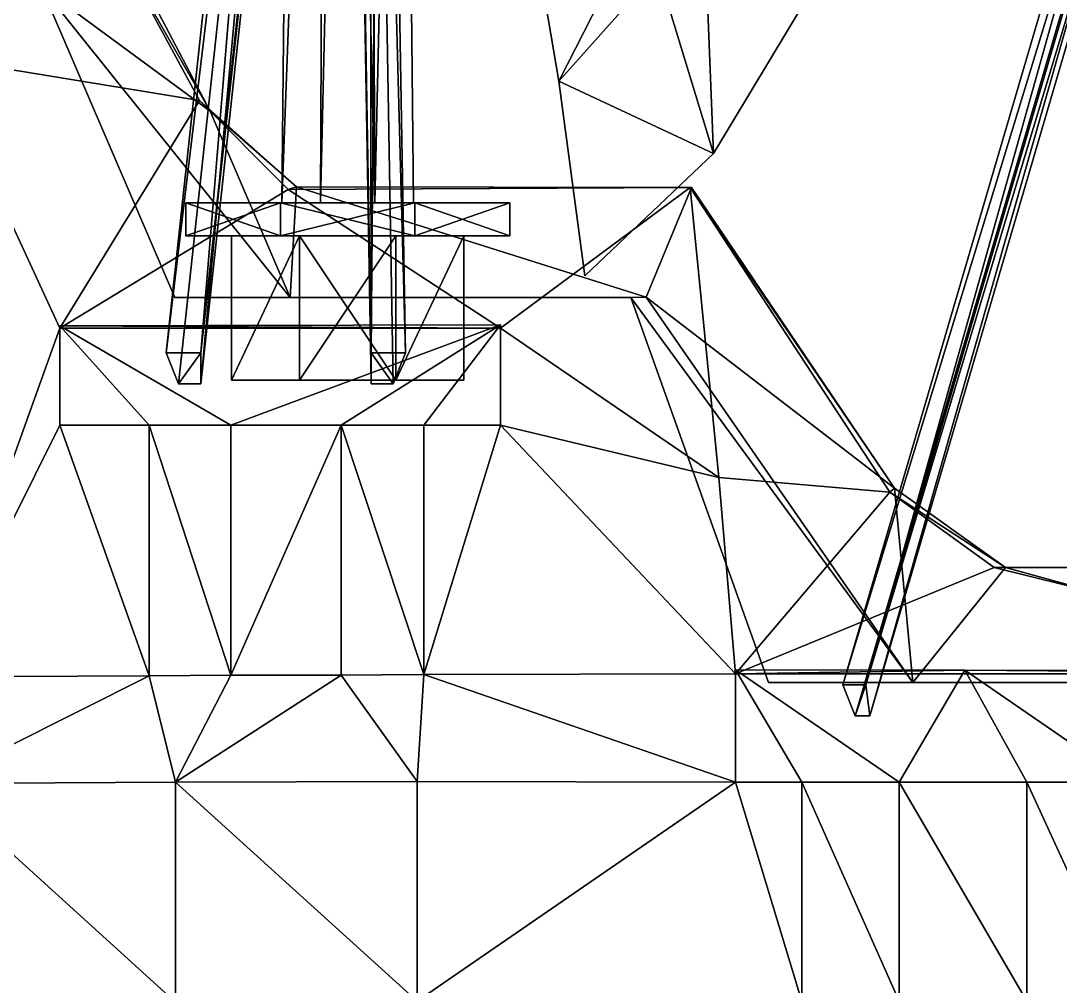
# Model space of a CAD drawing. Extents: x -936 to 1055, y -439 to 1376.
# Drawn here: x -556.3 to -160.4, y -45 to 322.9 of the extents above; entities that cross this region are included whole.
import ezdxf

# ---------------------------------------------------------------- set-up
doc = ezdxf.new("R2010")
doc.units = 0
doc.layers.get('0').update_dxf_attribs({"linetype": 'CONTINUOUS'})

msp = doc.modelspace()

# ---------------------------------------------------------------- linework, layer by layer
at = {"color": 7}
for points in [[(-243.22, 69.85, -378.05), (-234.47, 69.85, -378.05), (-44.19, 748.76, -31.68), (-243.22, 69.85, -378.05)], [(-243.22, 69.85, -378.05), (-44.19, 748.76, -31.68), (-39.54, 737.01, -20.45), (-243.22, 69.85, -378.05)], [(-44.19, 748.76, 31.68), (-234.47, 69.85, 378.05), (-243.22, 69.85, 378.05), (-44.19, 748.76, 31.68)], [(-39.54, 737.01, 20.45), (-44.19, 748.76, 31.68), (-243.22, 69.85, 378.05), (-39.54, 737.01, 20.45)], [(-234.47, 69.85, -378.05), (-35.44, 748.76, -31.68), (-44.19, 748.76, -31.68), (-234.47, 69.85, -378.05)], [(-234.47, 69.85, -378.05), (-33.89, 737.01, -20.45), (-35.44, 748.76, -31.68), (-234.47, 69.85, -378.05)], [(-44.19, 748.76, 31.68), (-35.44, 748.76, 31.68), (-234.47, 69.85, 378.05), (-44.19, 748.76, 31.68)], [(-35.44, 748.76, 31.68), (-33.89, 737.01, 20.45), (-234.47, 69.85, 378.05), (-35.44, 748.76, 31.68)], [(-238.57, 58.1, -366.82), (-243.22, 69.85, -378.05), (-39.54, 737.01, -20.45), (-238.57, 58.1, -366.82)], [(-39.54, 737.01, 20.45), (-243.22, 69.85, 378.05), (-238.57, 58.1, 366.82), (-39.54, 737.01, 20.45)], [(-232.92, 58.1, -366.82), (-238.57, 58.1, -366.82), (-39.54, 737.01, -20.45), (-232.92, 58.1, -366.82)], [(-39.54, 737.01, 20.45), (-238.57, 58.1, 366.82), (-232.92, 58.1, 366.82), (-39.54, 737.01, 20.45)], [(-234.47, 69.85, -378.05), (-232.92, 58.1, -366.82), (-33.89, 737.01, -20.45), (-234.47, 69.85, -378.05)], [(-33.89, 737.01, 20.45), (-232.92, 58.1, 366.82), (-234.47, 69.85, 378.05), (-33.89, 737.01, 20.45)], [(-232.92, 58.1, -366.82), (-39.54, 737.01, -20.45), (-33.89, 737.01, -20.45), (-232.92, 58.1, -366.82)], [(-33.89, 737.01, 20.45), (-39.54, 737.01, 20.45), (-232.92, 58.1, 366.82), (-33.89, 737.01, 20.45)], [(-500.89, 196.35, -323.46), (-444.91, 714.1, -31.68), (-440.26, 702.36, -20.45), (-500.89, 196.35, -323.46)], [(-500.89, 196.35, -323.46), (-487.77, 196.35, -323.46), (-444.91, 714.1, -31.68), (-500.89, 196.35, -323.46)], [(-440.26, 702.36, 20.45), (-444.91, 714.1, 31.68), (-500.89, 196.35, 323.46), (-440.26, 702.36, 20.45)], [(-444.91, 714.1, 31.68), (-487.77, 196.35, 323.46), (-500.89, 196.35, 323.46), (-444.91, 714.1, 31.68)], [(-487.77, 196.35, -323.46), (-431.79, 714.1, -31.68), (-444.91, 714.1, -31.68), (-487.77, 196.35, -323.46)], [(-487.77, 196.35, -323.46), (-431.79, 702.36, -20.45), (-431.79, 714.1, -31.68), (-487.77, 196.35, -323.46)], [(-444.91, 714.1, 31.68), (-431.79, 714.1, 31.68), (-487.77, 196.35, 323.46), (-444.91, 714.1, 31.68)], [(-431.79, 714.1, 31.68), (-431.79, 702.36, 20.45), (-487.77, 196.35, 323.46), (-431.79, 714.1, 31.68)], [(-422.9, 196.35, -323.46), (-431.79, 714.1, -31.68), (-431.79, 702.36, -20.45), (-422.9, 196.35, -323.46)], [(-422.9, 196.35, -323.46), (-418.66, 714.1, -31.68), (-431.79, 714.1, -31.68), (-422.9, 196.35, -323.46)], [(-431.79, 702.36, 20.45), (-431.79, 714.1, 31.68), (-422.9, 196.35, 323.46), (-431.79, 702.36, 20.45)], [(-431.79, 714.1, 31.68), (-418.66, 714.1, 31.68), (-422.9, 196.35, 323.46), (-431.79, 714.1, 31.68)], [(-409.78, 196.35, -323.46), (-423.32, 702.36, -20.45), (-418.66, 714.1, -31.68), (-409.78, 196.35, -323.46)], [(-418.66, 714.1, 31.68), (-423.32, 702.36, 20.45), (-409.78, 196.35, 323.46), (-418.66, 714.1, 31.68)], [(-422.9, 196.35, -323.46), (-409.78, 196.35, -323.46), (-418.66, 714.1, -31.68), (-422.9, 196.35, -323.46)], [(-418.66, 714.1, 31.68), (-409.78, 196.35, 323.46), (-422.9, 196.35, 323.46), (-418.66, 714.1, 31.68)], [(-496.24, 184.61, -312.23), (-500.89, 196.35, -323.46), (-440.26, 702.36, -20.45), (-496.24, 184.61, -312.23)], [(-440.26, 702.36, 20.45), (-500.89, 196.35, 323.46), (-496.24, 184.61, 312.23), (-440.26, 702.36, 20.45)], [(-487.77, 184.61, -312.23), (-496.24, 184.61, -312.23), (-440.26, 702.36, -20.45), (-487.77, 184.61, -312.23)], [(-440.26, 702.36, 20.45), (-496.24, 184.61, 312.23), (-487.77, 184.61, 312.23), (-440.26, 702.36, 20.45)], [(-487.77, 196.35, -323.46), (-487.77, 184.61, -312.23), (-431.79, 702.36, -20.45), (-487.77, 196.35, -323.46)], [(-487.77, 184.61, -312.23), (-440.26, 702.36, -20.45), (-431.79, 702.36, -20.45), (-487.77, 184.61, -312.23)], [(-431.79, 702.36, 20.45), (-487.77, 184.61, 312.23), (-487.77, 196.35, 323.46), (-431.79, 702.36, 20.45)], [(-431.79, 702.36, 20.45), (-440.26, 702.36, 20.45), (-487.77, 184.61, 312.23), (-431.79, 702.36, 20.45)], [(-456.81, 253.47, -10.36), (-452.24, 702.36, -8.47), (-452.24, 702.36, 8.47), (-456.81, 253.47, -10.36)], [(-456.81, 253.47, -10.36), (-452.24, 702.36, 8.47), (-456.81, 253.47, 10.36), (-456.81, 253.47, -10.36)], [(-440.26, 702.36, -20.45), (-452.24, 702.36, -8.47), (-456.81, 253.47, -10.36), (-440.26, 702.36, -20.45)], [(-442.15, 253.47, -25.02), (-440.26, 702.36, -20.45), (-456.81, 253.47, -10.36), (-442.15, 253.47, -25.02)], [(-456.81, 253.47, 10.36), (-452.24, 702.36, 8.47), (-440.26, 702.36, 20.45), (-456.81, 253.47, 10.36)], [(-456.81, 253.47, 10.36), (-440.26, 702.36, 20.45), (-442.15, 253.47, 25.02), (-456.81, 253.47, 10.36)], [(-431.79, 702.36, -20.45), (-440.26, 702.36, -20.45), (-442.15, 253.47, -25.02), (-431.79, 702.36, -20.45)], [(-421.43, 253.47, -25.02), (-431.79, 702.36, -20.45), (-442.15, 253.47, -25.02), (-421.43, 253.47, -25.02)], [(-442.15, 253.47, 25.02), (-440.26, 702.36, 20.45), (-431.79, 702.36, 20.45), (-442.15, 253.47, 25.02)], [(-442.15, 253.47, 25.02), (-431.79, 702.36, 20.45), (-421.43, 253.47, 25.02), (-442.15, 253.47, 25.02)], [(-421.43, 253.47, -25.02), (-423.32, 702.36, -20.45), (-431.79, 702.36, -20.45), (-421.43, 253.47, -25.02)], [(-422.9, 184.61, -312.23), (-431.79, 702.36, -20.45), (-423.32, 702.36, -20.45), (-422.9, 184.61, -312.23)], [(-422.9, 184.61, -312.23), (-422.9, 196.35, -323.46), (-431.79, 702.36, -20.45), (-422.9, 184.61, -312.23)], [(-431.79, 702.36, 20.45), (-423.32, 702.36, 20.45), (-421.43, 253.47, 25.02), (-431.79, 702.36, 20.45)], [(-423.32, 702.36, 20.45), (-431.79, 702.36, 20.45), (-422.9, 184.61, 312.23), (-423.32, 702.36, 20.45)], [(-431.79, 702.36, 20.45), (-422.9, 196.35, 323.46), (-422.9, 184.61, 312.23), (-431.79, 702.36, 20.45)], [(-411.34, 702.36, -8.47), (-423.32, 702.36, -20.45), (-421.43, 253.47, -25.02), (-411.34, 702.36, -8.47)], [(-414.43, 184.61, -312.23), (-422.9, 184.61, -312.23), (-423.32, 702.36, -20.45), (-414.43, 184.61, -312.23)], [(-409.78, 196.35, -323.46), (-414.43, 184.61, -312.23), (-423.32, 702.36, -20.45), (-409.78, 196.35, -323.46)], [(-421.43, 253.47, 25.02), (-423.32, 702.36, 20.45), (-411.34, 702.36, 8.47), (-421.43, 253.47, 25.02)], [(-423.32, 702.36, 20.45), (-422.9, 184.61, 312.23), (-414.43, 184.61, 312.23), (-423.32, 702.36, 20.45)], [(-423.32, 702.36, 20.45), (-414.43, 184.61, 312.23), (-409.78, 196.35, 323.46), (-423.32, 702.36, 20.45)], [(-406.77, 253.47, -10.36), (-411.34, 702.36, -8.47), (-421.43, 253.47, -25.02), (-406.77, 253.47, -10.36)], [(-421.43, 253.47, 25.02), (-411.34, 702.36, 8.47), (-406.77, 253.47, 10.36), (-421.43, 253.47, 25.02)], [(-406.77, 253.47, 10.36), (-411.34, 702.36, 8.47), (-411.34, 702.36, -8.47), (-406.77, 253.47, 10.36)], [(-406.77, 253.47, 10.36), (-411.34, 702.36, -8.47), (-406.77, 253.47, -10.36), (-406.77, 253.47, 10.36)], [(-351.38, 299.86, -361.86), (-369.39, 405.87, -322.45), (-319.7, 362.02, -258.77), (-351.38, 299.86, -361.86)], [(-295.99, 362.02, -258.77), (-369.39, 405.87, -322.45), (-351.38, 299.86, -361.86), (-295.99, 362.02, -258.77)], [(-351.38, 299.86, -361.86), (-319.7, 362.02, -258.77), (-292.47, 272.29, -248.93), (-351.38, 299.86, -361.86)], [(-292.47, 272.29, -248.93), (-295.99, 362.02, -258.77), (-351.38, 299.86, -361.86), (-292.47, 272.29, -248.93)], [(-292.47, 272.29, -248.93), (-319.7, 362.02, -258.77), (-257.29, 330.73, -110.69), (-292.47, 272.29, -248.93)], [(-257.29, 330.73, -110.69), (-295.99, 362.02, -258.77), (-292.47, 272.29, -248.93), (-257.29, 330.73, -110.69)], [(-518.1, 353.1, -229.1), (-484.18, 288.41, -235.68), (-548.55, 335.91, -209.98), (-518.1, 353.1, -229.1)], [(-548.55, 335.91, 209.98), (-484.18, 288.41, 235.68), (-518.1, 353.1, 229.1), (-548.55, 335.91, 209.98)], [(-518.1, 353.1, -229.1), (-519.99, 351.21, -272.27), (-484.18, 288.41, -235.68), (-518.1, 353.1, -229.1)], [(-484.18, 288.41, 235.68), (-519.99, 351.21, 272.27), (-518.1, 353.1, 229.1), (-484.18, 288.41, 235.68)], [(-589.14, 308.96, -279.17), (-488.19, 292.56, -278.06), (-519.99, 351.21, -272.27), (-589.14, 308.96, -279.17)], [(-519.99, 351.21, 272.27), (-488.19, 292.56, 278.06), (-589.14, 308.96, 279.17), (-519.99, 351.21, 272.27)], [(-519.99, 351.21, -272.27), (-488.19, 292.56, -278.06), (-484.18, 288.41, -235.68), (-519.99, 351.21, -272.27)], [(-484.18, 288.41, 235.68), (-488.19, 292.56, 278.06), (-519.99, 351.21, 272.27), (-484.18, 288.41, 235.68)], [(-548.55, 335.91, -209.98), (-453.65, 217.5, -221.34), (-453.65, 217.5, -162.42), (-548.55, 335.91, -209.98)], [(-548.55, 335.91, -145.78), (-548.55, 335.91, -209.98), (-453.65, 217.5, -162.42), (-548.55, 335.91, -145.78)], [(-453.65, 217.5, -162.42), (-497.62, 217.48, -151.86), (-548.55, 335.91, -145.78), (-453.65, 217.5, -162.42)], [(-548.55, 335.91, -145.78), (-497.62, 217.48, -151.86), (-497.62, 217.47, 0), (-548.55, 335.91, -145.78)], [(-548.55, 335.91, -145.78), (-497.62, 217.47, 0), (-548.55, 335.91, 0), (-548.55, 335.91, -145.78)], [(-484.18, 288.41, -235.68), (-453.65, 217.5, -221.34), (-548.55, 335.91, -209.98), (-484.18, 288.41, -235.68)], [(-453.65, 217.5, 162.42), (-453.65, 217.5, 221.34), (-548.55, 335.91, 209.98), (-453.65, 217.5, 162.42)], [(-453.65, 217.5, 162.42), (-548.55, 335.91, 209.98), (-548.55, 335.91, 145.78), (-453.65, 217.5, 162.42)], [(-548.55, 335.91, 145.78), (-497.62, 217.48, 151.86), (-453.65, 217.5, 162.42), (-548.55, 335.91, 145.78)], [(-497.62, 217.47, 0), (-497.62, 217.48, 151.86), (-548.55, 335.91, 145.78), (-497.62, 217.47, 0)], [(-548.55, 335.91, 0), (-497.62, 217.47, 0), (-548.55, 335.91, 145.78), (-548.55, 335.91, 0)], [(-548.55, 335.91, 209.98), (-453.65, 217.5, 221.34), (-484.18, 288.41, 235.68), (-548.55, 335.91, 209.98)], [(-541.45, 205.72, -293.28), (-589.14, 308.96, -279.17), (-589.14, 72.96, -308.4), (-541.45, 205.72, -293.28)], [(-589.14, 308.96, -279.17), (-541.45, 205.72, -293.28), (-488.19, 292.56, -278.06), (-589.14, 308.96, -279.17)], [(-589.14, 72.96, 308.4), (-589.14, 308.96, 279.17), (-541.45, 205.72, 293.28), (-589.14, 72.96, 308.4)], [(-488.19, 292.56, 278.06), (-541.45, 205.72, 293.28), (-589.14, 308.96, 279.17), (-488.19, 292.56, 278.06)], [(-351.38, 299.86, -361.86), (-292.47, 272.29, -248.93), (-341.42, 225.74, -404.57), (-351.38, 299.86, -361.86)], [(-341.42, 225.74, -404.57), (-292.47, 272.29, -248.93), (-351.38, 299.86, -361.86), (-341.42, 225.74, -404.57)], [(-454.47, 258.64, -288.15), (-488.19, 292.56, -278.06), (-541.45, 205.72, -293.28), (-454.47, 258.64, -288.15)], [(-541.45, 205.72, 293.28), (-488.19, 292.56, 278.06), (-454.47, 258.64, 288.15), (-541.45, 205.72, 293.28)], [(-488.19, 292.56, -278.06), (-454.47, 258.64, -288.15), (-451.34, 259.6, -239.48), (-488.19, 292.56, -278.06)], [(-484.18, 288.41, -235.68), (-488.19, 292.56, -278.06), (-451.34, 259.6, -239.48), (-484.18, 288.41, -235.68)], [(-451.34, 259.6, 239.48), (-454.47, 258.64, 288.15), (-488.19, 292.56, 278.06), (-451.34, 259.6, 239.48)], [(-451.34, 259.6, 239.48), (-488.19, 292.56, 278.06), (-484.18, 288.41, 235.68), (-451.34, 259.6, 239.48)], [(-451.34, 259.6, -239.48), (-453.65, 217.5, -221.34), (-484.18, 288.41, -235.68), (-451.34, 259.6, -239.48)], [(-484.18, 288.41, 235.68), (-453.65, 217.5, 221.34), (-451.34, 259.6, 239.48), (-484.18, 288.41, 235.68)], [(-373.65, 205.78, -295.12), (-454.47, 258.64, -288.15), (-541.45, 205.72, -293.28), (-373.65, 205.78, -295.12)], [(-541.45, 205.72, 293.28), (-454.47, 258.64, 288.15), (-373.65, 205.78, 295.12), (-541.45, 205.72, 293.28)], [(-451.34, 259.6, -239.48), (-454.47, 258.64, -288.15), (-300.79, 259.35, -264.75), (-451.34, 259.6, -239.48)], [(-300.79, 259.35, 264.75), (-454.47, 258.64, 288.15), (-451.34, 259.6, 239.48), (-300.79, 259.35, 264.75)], [(-373.65, 205.78, -295.12), (-301.35, 259.35, -304.4), (-454.47, 258.64, -288.15), (-373.65, 205.78, -295.12)], [(-454.47, 258.64, -288.15), (-301.35, 259.35, -304.4), (-300.79, 259.35, -264.75), (-454.47, 258.64, -288.15)], [(-454.47, 258.64, 288.15), (-301.35, 259.35, 304.4), (-373.65, 205.78, 295.12), (-454.47, 258.64, 288.15)], [(-300.79, 259.35, 264.75), (-301.35, 259.35, 304.4), (-454.47, 258.64, 288.15), (-300.79, 259.35, 264.75)], [(-318.07, 217.51, -243.06), (-453.65, 217.5, -221.34), (-451.34, 259.6, -239.48), (-318.07, 217.51, -243.06)], [(-451.34, 259.6, 239.48), (-453.65, 217.5, 221.34), (-318.07, 217.51, 243.06), (-451.34, 259.6, 239.48)], [(-300.79, 259.35, -264.75), (-318.07, 217.51, -243.06), (-451.34, 259.6, -239.48), (-300.79, 259.35, -264.75)], [(-451.34, 259.6, 239.48), (-318.07, 217.51, 243.06), (-300.79, 259.35, 264.75), (-451.34, 259.6, 239.48)], [(-290.4, 148.92, -299.66), (-301.35, 259.35, -304.4), (-373.65, 205.78, -295.12), (-290.4, 148.92, -299.66)], [(-373.65, 205.78, 295.12), (-301.35, 259.35, 304.4), (-290.4, 148.92, 299.66), (-373.65, 205.78, 295.12)], [(-318.07, 217.51, -243.06), (-300.79, 259.35, -264.75), (-223.59, 144.81, -271.27), (-318.07, 217.51, -243.06)], [(-223.59, 144.81, 271.27), (-300.79, 259.35, 264.75), (-318.07, 217.51, 243.06), (-223.59, 144.81, 271.27)], [(-225.37, 143.33, -308.1), (-301.35, 259.35, -304.4), (-290.4, 148.92, -299.66), (-225.37, 143.33, -308.1)], [(-301.35, 259.35, -304.4), (-225.37, 143.33, -308.1), (-223.59, 144.81, -271.27), (-301.35, 259.35, -304.4)], [(-300.79, 259.35, -264.75), (-301.35, 259.35, -304.4), (-223.59, 144.81, -271.27), (-300.79, 259.35, -264.75)], [(-290.4, 148.92, 299.66), (-301.35, 259.35, 304.4), (-225.37, 143.33, 308.1), (-290.4, 148.92, 299.66)], [(-223.59, 144.81, 271.27), (-225.37, 143.33, 308.1), (-301.35, 259.35, 304.4), (-223.59, 144.81, 271.27)], [(-223.59, 144.81, 271.27), (-301.35, 259.35, 304.4), (-300.79, 259.35, 264.75), (-223.59, 144.81, 271.27)], [(-493.48, 253.47, -25.56), (-493.48, 253.47, 25.56), (-493.48, 240.99, 25.56), (-493.48, 253.47, -25.56)], [(-493.48, 240.99, -25.56), (-493.48, 253.47, -25.56), (-493.48, 240.99, 25.56), (-493.48, 240.99, -25.56)], [(-493.48, 253.47, -25.56), (-456.81, 253.47, -10.36), (-456.81, 253.47, 10.36), (-493.48, 253.47, -25.56)], [(-493.48, 253.47, -25.56), (-456.81, 253.47, 10.36), (-493.48, 253.47, 25.56), (-493.48, 253.47, -25.56)], [(-457.34, 240.99, -61.7), (-457.34, 253.47, -61.7), (-493.48, 253.47, -25.56), (-457.34, 240.99, -61.7)], [(-457.34, 240.99, -61.7), (-493.48, 253.47, -25.56), (-493.48, 240.99, -25.56), (-457.34, 240.99, -61.7)], [(-457.34, 253.47, -61.7), (-456.81, 253.47, -10.36), (-493.48, 253.47, -25.56), (-457.34, 253.47, -61.7)], [(-493.48, 240.99, 25.56), (-493.48, 253.47, 25.56), (-457.34, 253.47, 61.7), (-493.48, 240.99, 25.56)], [(-493.48, 240.99, 25.56), (-457.34, 253.47, 61.7), (-457.34, 240.99, 61.7), (-493.48, 240.99, 25.56)], [(-493.48, 253.47, 25.56), (-456.81, 253.47, 10.36), (-457.34, 253.47, 61.7), (-493.48, 253.47, 25.56)], [(-457.34, 253.47, -61.7), (-442.15, 253.47, -25.02), (-456.81, 253.47, -10.36), (-457.34, 253.47, -61.7)], [(-406.23, 253.47, -61.7), (-457.34, 253.47, -61.7), (-457.34, 240.99, -61.7), (-406.23, 253.47, -61.7)], [(-406.23, 240.99, -61.7), (-406.23, 253.47, -61.7), (-457.34, 240.99, -61.7), (-406.23, 240.99, -61.7)], [(-406.23, 253.47, -61.7), (-442.15, 253.47, -25.02), (-457.34, 253.47, -61.7), (-406.23, 253.47, -61.7)], [(-456.81, 253.47, 10.36), (-442.15, 253.47, 25.02), (-457.34, 253.47, 61.7), (-456.81, 253.47, 10.36)], [(-457.34, 253.47, 61.7), (-406.23, 253.47, 61.7), (-406.23, 240.99, 61.7), (-457.34, 253.47, 61.7)], [(-457.34, 240.99, 61.7), (-457.34, 253.47, 61.7), (-406.23, 240.99, 61.7), (-457.34, 240.99, 61.7)], [(-457.34, 253.47, 61.7), (-442.15, 253.47, 25.02), (-406.23, 253.47, 61.7), (-457.34, 253.47, 61.7)], [(-406.23, 253.47, -61.7), (-421.43, 253.47, -25.02), (-442.15, 253.47, -25.02), (-406.23, 253.47, -61.7)], [(-442.15, 253.47, 25.02), (-421.43, 253.47, 25.02), (-406.23, 253.47, 61.7), (-442.15, 253.47, 25.02)], [(-370.09, 253.47, -25.56), (-406.77, 253.47, -10.36), (-421.43, 253.47, -25.02), (-370.09, 253.47, -25.56)], [(-370.09, 253.47, -25.56), (-421.43, 253.47, -25.02), (-406.23, 253.47, -61.7), (-370.09, 253.47, -25.56)], [(-421.43, 253.47, 25.02), (-406.77, 253.47, 10.36), (-370.09, 253.47, 25.56), (-421.43, 253.47, 25.02)], [(-406.23, 253.47, 61.7), (-421.43, 253.47, 25.02), (-370.09, 253.47, 25.56), (-406.23, 253.47, 61.7)], [(-370.09, 253.47, 25.56), (-406.77, 253.47, 10.36), (-406.77, 253.47, -10.36), (-370.09, 253.47, 25.56)], [(-370.09, 253.47, 25.56), (-406.77, 253.47, -10.36), (-370.09, 253.47, -25.56), (-370.09, 253.47, 25.56)], [(-370.09, 240.99, -25.56), (-370.09, 253.47, -25.56), (-406.23, 253.47, -61.7), (-370.09, 240.99, -25.56)], [(-370.09, 240.99, -25.56), (-406.23, 253.47, -61.7), (-406.23, 240.99, -61.7), (-370.09, 240.99, -25.56)], [(-406.23, 240.99, 61.7), (-406.23, 253.47, 61.7), (-370.09, 253.47, 25.56), (-406.23, 240.99, 61.7)], [(-406.23, 240.99, 61.7), (-370.09, 253.47, 25.56), (-370.09, 240.99, 25.56), (-406.23, 240.99, 61.7)], [(-370.09, 253.47, 25.56), (-370.09, 253.47, -25.56), (-370.09, 240.99, -25.56), (-370.09, 253.47, 25.56)], [(-370.09, 240.99, 25.56), (-370.09, 253.47, 25.56), (-370.09, 240.99, -25.56), (-370.09, 240.99, 25.56)], [(-476.03, 240.99, -18.33), (-493.48, 240.99, -25.56), (-493.48, 240.99, 25.56), (-476.03, 240.99, -18.33)], [(-476.03, 240.99, -18.33), (-493.48, 240.99, 25.56), (-476.03, 240.99, 18.33), (-476.03, 240.99, -18.33)], [(-450.11, 240.99, -44.24), (-457.34, 240.99, -61.7), (-493.48, 240.99, -25.56), (-450.11, 240.99, -44.24)], [(-450.11, 240.99, -44.24), (-493.48, 240.99, -25.56), (-476.03, 240.99, -18.33), (-450.11, 240.99, -44.24)], [(-493.48, 240.99, 25.56), (-457.34, 240.99, 61.7), (-450.11, 240.99, 44.24), (-493.48, 240.99, 25.56)], [(-476.03, 240.99, 18.33), (-493.48, 240.99, 25.56), (-450.11, 240.99, 44.24), (-476.03, 240.99, 18.33)], [(-476.03, 186, -18.33), (-476.03, 240.99, -18.33), (-476.03, 240.99, 18.33), (-476.03, 186, -18.33)], [(-476.03, 186, -18.33), (-476.03, 240.99, 18.33), (-476.03, 186, 18.33), (-476.03, 186, -18.33)], [(-450.11, 240.99, -44.24), (-476.03, 240.99, -18.33), (-476.03, 186, -18.33), (-450.11, 240.99, -44.24)], [(-450.11, 186, -44.24), (-450.11, 240.99, -44.24), (-476.03, 186, -18.33), (-450.11, 186, -44.24)], [(-476.03, 186, 18.33), (-476.03, 240.99, 18.33), (-450.11, 240.99, 44.24), (-476.03, 186, 18.33)], [(-476.03, 186, 18.33), (-450.11, 240.99, 44.24), (-450.11, 186, 44.24), (-476.03, 186, 18.33)], [(-413.46, 240.99, -44.24), (-406.23, 240.99, -61.7), (-457.34, 240.99, -61.7), (-413.46, 240.99, -44.24)], [(-413.46, 240.99, -44.24), (-457.34, 240.99, -61.7), (-450.11, 240.99, -44.24), (-413.46, 240.99, -44.24)], [(-457.34, 240.99, 61.7), (-406.23, 240.99, 61.7), (-413.46, 240.99, 44.24), (-457.34, 240.99, 61.7)], [(-450.11, 240.99, 44.24), (-457.34, 240.99, 61.7), (-413.46, 240.99, 44.24), (-450.11, 240.99, 44.24)], [(-413.46, 240.99, -44.24), (-450.11, 240.99, -44.24), (-450.11, 186, -44.24), (-413.46, 240.99, -44.24)], [(-413.46, 186, -44.24), (-413.46, 240.99, -44.24), (-450.11, 186, -44.24), (-413.46, 186, -44.24)], [(-450.11, 240.99, 44.24), (-413.46, 240.99, 44.24), (-413.46, 186, 44.24), (-450.11, 240.99, 44.24)], [(-450.11, 186, 44.24), (-450.11, 240.99, 44.24), (-413.46, 186, 44.24), (-450.11, 186, 44.24)], [(-387.55, 240.99, -18.33), (-413.46, 240.99, -44.24), (-413.46, 186, -44.24), (-387.55, 240.99, -18.33)], [(-387.55, 186, -18.33), (-387.55, 240.99, -18.33), (-413.46, 186, -44.24), (-387.55, 186, -18.33)], [(-370.09, 240.99, -25.56), (-406.23, 240.99, -61.7), (-413.46, 240.99, -44.24), (-370.09, 240.99, -25.56)], [(-387.55, 240.99, -18.33), (-370.09, 240.99, -25.56), (-413.46, 240.99, -44.24), (-387.55, 240.99, -18.33)], [(-413.46, 186, 44.24), (-413.46, 240.99, 44.24), (-387.55, 240.99, 18.33), (-413.46, 186, 44.24)], [(-413.46, 186, 44.24), (-387.55, 240.99, 18.33), (-387.55, 186, 18.33), (-413.46, 186, 44.24)], [(-413.46, 240.99, 44.24), (-406.23, 240.99, 61.7), (-370.09, 240.99, 25.56), (-413.46, 240.99, 44.24)], [(-413.46, 240.99, 44.24), (-370.09, 240.99, 25.56), (-387.55, 240.99, 18.33), (-413.46, 240.99, 44.24)], [(-387.55, 186, 18.33), (-387.55, 240.99, 18.33), (-387.55, 240.99, -18.33), (-387.55, 186, 18.33)], [(-387.55, 186, 18.33), (-387.55, 240.99, -18.33), (-387.55, 186, -18.33), (-387.55, 186, 18.33)], [(-370.09, 240.99, 25.56), (-370.09, 240.99, -25.56), (-387.55, 240.99, -18.33), (-370.09, 240.99, 25.56)], [(-387.55, 240.99, 18.33), (-370.09, 240.99, 25.56), (-387.55, 240.99, -18.33), (-387.55, 240.99, 18.33)], [(-453.65, 217.5, -162.42), (-324.01, 217.5, 0), (-497.62, 217.47, 0), (-453.65, 217.5, -162.42)], [(-497.62, 217.48, -151.86), (-453.65, 217.5, -162.42), (-497.62, 217.47, 0), (-497.62, 217.48, -151.86)], [(-497.62, 217.47, 0), (-324.01, 217.5, 0), (-453.65, 217.5, 162.42), (-497.62, 217.47, 0)], [(-497.62, 217.47, 0), (-453.65, 217.5, 162.42), (-497.62, 217.48, 151.86), (-497.62, 217.47, 0)], [(-453.65, 217.5, -221.34), (-318.07, 217.51, -243.06), (-324.01, 217.5, -177.01), (-453.65, 217.5, -221.34)], [(-324.01, 217.5, 177.01), (-318.07, 217.51, 243.06), (-453.65, 217.5, 221.34), (-324.01, 217.5, 177.01)], [(-453.65, 217.5, -221.34), (-324.01, 217.5, -177.01), (-453.65, 217.5, -162.42), (-453.65, 217.5, -221.34)], [(-453.65, 217.5, -162.42), (-324.01, 217.5, -177.01), (-324.01, 217.5, 0), (-453.65, 217.5, -162.42)], [(-453.65, 217.5, 162.42), (-324.01, 217.5, 177.01), (-453.65, 217.5, 221.34), (-453.65, 217.5, 162.42)], [(-324.01, 217.5, 0), (-324.01, 217.5, 177.01), (-453.65, 217.5, 162.42), (-324.01, 217.5, 0)], [(-318.07, 217.51, -243.06), (-216.52, 70.79, -185.25), (-324.01, 217.5, -177.01), (-318.07, 217.51, -243.06)], [(-324.01, 217.5, 177.01), (-216.52, 70.79, 185.25), (-318.07, 217.51, 243.06), (-324.01, 217.5, 177.01)], [(-216.52, 70.79, -185.25), (-271.49, 70.79, -181.49), (-324.01, 217.5, -177.01), (-216.52, 70.79, -185.25)], [(-271.49, 70.79, 0), (-324.01, 217.5, 0), (-324.01, 217.5, -177.01), (-271.49, 70.79, 0)], [(-271.49, 70.79, -181.49), (-271.49, 70.79, 0), (-324.01, 217.5, -177.01), (-271.49, 70.79, -181.49)], [(-324.01, 217.5, 177.01), (-271.49, 70.79, 181.49), (-216.52, 70.79, 185.25), (-324.01, 217.5, 177.01)], [(-324.01, 217.5, 177.01), (-324.01, 217.5, 0), (-271.49, 70.79, 0), (-324.01, 217.5, 177.01)], [(-324.01, 217.5, 177.01), (-271.49, 70.79, 0), (-271.49, 70.79, 181.49), (-324.01, 217.5, 177.01)], [(-318.07, 217.51, -243.06), (-216.52, 70.79, -257.07), (-216.52, 70.79, -185.25), (-318.07, 217.51, -243.06)], [(-318.07, 217.51, -243.06), (-223.59, 144.81, -271.27), (-216.52, 70.79, -257.07), (-318.07, 217.51, -243.06)], [(-216.52, 70.79, 185.25), (-216.52, 70.79, 257.07), (-318.07, 217.51, 243.06), (-216.52, 70.79, 185.25)], [(-216.52, 70.79, 257.07), (-223.59, 144.81, 271.27), (-318.07, 217.51, 243.06), (-216.52, 70.79, 257.07)], [(-373.65, 206.97, -329.38), (-373.65, 205.78, -295.12), (-541.45, 206.69, -321.34), (-373.65, 206.97, -329.38)], [(-541.45, 206.69, -321.34), (-476.25, 168.85, -325.67), (-373.65, 206.97, -329.38), (-541.45, 206.69, -321.34)], [(-541.45, 206.69, 321.34), (-373.65, 205.78, 295.12), (-373.65, 206.97, 329.38), (-541.45, 206.69, 321.34)], [(-373.65, 206.97, 329.38), (-476.25, 168.85, 325.67), (-541.45, 206.69, 321.34), (-373.65, 206.97, 329.38)], [(-373.65, 205.78, -295.12), (-541.45, 205.72, -293.28), (-541.45, 206.69, -321.34), (-373.65, 205.78, -295.12)], [(-541.45, 168.85, -290.78), (-541.45, 168.85, -325.67), (-541.45, 206.69, -321.34), (-541.45, 168.85, -290.78)], [(-541.45, 168.85, -290.78), (-541.45, 206.69, -321.34), (-541.45, 205.72, -293.28), (-541.45, 168.85, -290.78)], [(-541.45, 206.69, -321.34), (-507.43, 168.85, -325.67), (-476.25, 168.85, -325.67), (-541.45, 206.69, -321.34)], [(-541.45, 168.85, -325.67), (-507.43, 168.85, -325.67), (-541.45, 206.69, -321.34), (-541.45, 168.85, -325.67)], [(-541.45, 206.69, 321.34), (-541.45, 205.72, 293.28), (-373.65, 205.78, 295.12), (-541.45, 206.69, 321.34)], [(-541.45, 206.69, 321.34), (-541.45, 168.85, 325.67), (-541.45, 168.85, 290.78), (-541.45, 206.69, 321.34)], [(-541.45, 205.72, 293.28), (-541.45, 206.69, 321.34), (-541.45, 168.85, 290.78), (-541.45, 205.72, 293.28)], [(-476.25, 168.85, 325.67), (-507.43, 168.85, 325.67), (-541.45, 206.69, 321.34), (-476.25, 168.85, 325.67)], [(-541.45, 206.69, 321.34), (-507.43, 168.85, 325.67), (-541.45, 168.85, 325.67), (-541.45, 206.69, 321.34)], [(-476.25, 168.85, -325.67), (-434.31, 168.85, -325.67), (-373.65, 206.97, -329.38), (-476.25, 168.85, -325.67)], [(-373.65, 206.97, 329.38), (-434.31, 168.85, 325.67), (-476.25, 168.85, 325.67), (-373.65, 206.97, 329.38)], [(-434.31, 168.85, -325.67), (-402.84, 168.85, -325.67), (-373.65, 206.97, -329.38), (-434.31, 168.85, -325.67)], [(-373.65, 206.97, 329.38), (-402.84, 168.85, 325.67), (-434.31, 168.85, 325.67), (-373.65, 206.97, 329.38)], [(-402.84, 168.85, -325.67), (-373.65, 168.85, -325.67), (-373.65, 206.97, -329.38), (-402.84, 168.85, -325.67)], [(-373.65, 206.97, 329.38), (-373.65, 168.85, 325.67), (-402.84, 168.85, 325.67), (-373.65, 206.97, 329.38)], [(-373.65, 205.78, -295.12), (-373.65, 206.97, -329.38), (-373.65, 168.85, -325.67), (-373.65, 205.78, -295.12)], [(-373.65, 168.85, 325.67), (-373.65, 206.97, 329.38), (-373.65, 205.78, 295.12), (-373.65, 168.85, 325.67)], [(-541.45, 205.72, -293.28), (-589.14, 72.96, -308.4), (-541.45, 168.85, -290.78), (-541.45, 205.72, -293.28)], [(-541.45, 168.85, 290.78), (-589.14, 72.96, 308.4), (-541.45, 205.72, 293.28), (-541.45, 168.85, 290.78)], [(-290.4, 148.92, -299.66), (-373.65, 205.78, -295.12), (-373.65, 168.85, -290.78), (-290.4, 148.92, -299.66)], [(-373.65, 205.78, -295.12), (-373.65, 168.85, -325.67), (-373.65, 168.85, -290.78), (-373.65, 205.78, -295.12)], [(-373.65, 168.85, 290.78), (-373.65, 205.78, 295.12), (-290.4, 148.92, 299.66), (-373.65, 168.85, 290.78)], [(-373.65, 168.85, 290.78), (-373.65, 168.85, 325.67), (-373.65, 205.78, 295.12), (-373.65, 168.85, 290.78)], [(-500.89, 196.35, -323.46), (-496.24, 184.61, -312.23), (-487.77, 196.35, -323.46), (-500.89, 196.35, -323.46)], [(-487.77, 196.35, 323.46), (-496.24, 184.61, 312.23), (-500.89, 196.35, 323.46), (-487.77, 196.35, 323.46)], [(-496.24, 184.61, -312.23), (-487.77, 184.61, -312.23), (-487.77, 196.35, -323.46), (-496.24, 184.61, -312.23)], [(-487.77, 196.35, 323.46), (-487.77, 184.61, 312.23), (-496.24, 184.61, 312.23), (-487.77, 196.35, 323.46)], [(-414.43, 184.61, -312.23), (-409.78, 196.35, -323.46), (-422.9, 196.35, -323.46), (-414.43, 184.61, -312.23)], [(-422.9, 184.61, -312.23), (-414.43, 184.61, -312.23), (-422.9, 196.35, -323.46), (-422.9, 184.61, -312.23)], [(-422.9, 196.35, 323.46), (-409.78, 196.35, 323.46), (-414.43, 184.61, 312.23), (-422.9, 196.35, 323.46)], [(-422.9, 196.35, 323.46), (-414.43, 184.61, 312.23), (-422.9, 184.61, 312.23), (-422.9, 196.35, 323.46)], [(-476.03, 186, 18.33), (-450.11, 186, 44.24), (-413.46, 186, 44.24), (-476.03, 186, 18.33)], [(-476.03, 186, 18.33), (-413.46, 186, 44.24), (-387.55, 186, -18.33), (-476.03, 186, 18.33)], [(-450.11, 186, -44.24), (-476.03, 186, -18.33), (-476.03, 186, 18.33), (-450.11, 186, -44.24)], [(-450.11, 186, -44.24), (-476.03, 186, 18.33), (-387.55, 186, -18.33), (-450.11, 186, -44.24)], [(-450.11, 186, -44.24), (-387.55, 186, -18.33), (-413.46, 186, -44.24), (-450.11, 186, -44.24)], [(-413.46, 186, 44.24), (-387.55, 186, 18.33), (-387.55, 186, -18.33), (-413.46, 186, 44.24)], [(-541.45, 168.85, -290.78), (-589.14, 72.96, -308.4), (-507.43, 73.23, -316.19), (-541.45, 168.85, -290.78)], [(-507.43, 73.23, 316.19), (-589.14, 72.96, 308.4), (-541.45, 168.85, 290.78), (-507.43, 73.23, 316.19)], [(-507.43, 168.85, -325.67), (-541.45, 168.85, -325.67), (-541.45, 168.85, -290.78), (-507.43, 168.85, -325.67)], [(-507.43, 168.85, -325.67), (-541.45, 168.85, -290.78), (-507.43, 168.85, -290.78), (-507.43, 168.85, -325.67)], [(-507.43, 168.85, -290.78), (-541.45, 168.85, -290.78), (-507.43, 73.23, -316.19), (-507.43, 168.85, -290.78)], [(-507.43, 168.85, 290.78), (-541.45, 168.85, 290.78), (-541.45, 168.85, 325.67), (-507.43, 168.85, 290.78)], [(-507.43, 168.85, 290.78), (-541.45, 168.85, 325.67), (-507.43, 168.85, 325.67), (-507.43, 168.85, 290.78)], [(-507.43, 73.23, 316.19), (-541.45, 168.85, 290.78), (-507.43, 168.85, 290.78), (-507.43, 73.23, 316.19)], [(-507.43, 168.85, -325.67), (-507.43, 73.23, -316.19), (-476.25, 73.58, -326.3), (-507.43, 168.85, -325.67)], [(-476.25, 168.85, -325.67), (-507.43, 168.85, -325.67), (-476.25, 73.58, -326.3), (-476.25, 168.85, -325.67)], [(-507.43, 168.85, -325.67), (-507.43, 168.85, -290.78), (-507.43, 73.23, -316.19), (-507.43, 168.85, -325.67)], [(-476.25, 73.58, 326.3), (-507.43, 73.23, 316.19), (-507.43, 168.85, 325.67), (-476.25, 73.58, 326.3)], [(-476.25, 73.58, 326.3), (-507.43, 168.85, 325.67), (-476.25, 168.85, 325.67), (-476.25, 73.58, 326.3)], [(-507.43, 73.23, 316.19), (-507.43, 168.85, 290.78), (-507.43, 168.85, 325.67), (-507.43, 73.23, 316.19)], [(-434.31, 168.85, -290.78), (-476.25, 168.85, -290.78), (-476.25, 73.58, -326.3), (-434.31, 168.85, -290.78)], [(-434.31, 168.85, -290.78), (-476.25, 73.58, -326.3), (-434.31, 73.53, -324.98), (-434.31, 168.85, -290.78)], [(-476.25, 73.58, -326.3), (-476.25, 168.85, -290.78), (-476.25, 168.85, -325.67), (-476.25, 73.58, -326.3)], [(-434.31, 168.85, -290.78), (-434.31, 168.85, -325.67), (-476.25, 168.85, -325.67), (-434.31, 168.85, -290.78)], [(-434.31, 168.85, -290.78), (-476.25, 168.85, -325.67), (-476.25, 168.85, -290.78), (-434.31, 168.85, -290.78)], [(-476.25, 73.58, 326.3), (-476.25, 168.85, 290.78), (-434.31, 168.85, 290.78), (-476.25, 73.58, 326.3)], [(-434.31, 73.53, 324.98), (-476.25, 73.58, 326.3), (-434.31, 168.85, 290.78), (-434.31, 73.53, 324.98)], [(-476.25, 168.85, 325.67), (-476.25, 168.85, 290.78), (-476.25, 73.58, 326.3), (-476.25, 168.85, 325.67)], [(-476.25, 168.85, 325.67), (-434.31, 168.85, 325.67), (-434.31, 168.85, 290.78), (-476.25, 168.85, 325.67)], [(-476.25, 168.85, 290.78), (-476.25, 168.85, 325.67), (-434.31, 168.85, 290.78), (-476.25, 168.85, 290.78)], [(-402.84, 73.78, -332.09), (-402.84, 168.85, -325.67), (-434.31, 168.85, -325.67), (-402.84, 73.78, -332.09)], [(-434.31, 73.53, -324.98), (-402.84, 73.78, -332.09), (-434.31, 168.85, -325.67), (-434.31, 73.53, -324.98)], [(-434.31, 168.85, -325.67), (-434.31, 168.85, -290.78), (-434.31, 73.53, -324.98), (-434.31, 168.85, -325.67)], [(-434.31, 168.85, 325.67), (-402.84, 168.85, 325.67), (-402.84, 73.78, 332.09), (-434.31, 168.85, 325.67)], [(-434.31, 168.85, 325.67), (-402.84, 73.78, 332.09), (-434.31, 73.53, 324.98), (-434.31, 168.85, 325.67)], [(-434.31, 73.53, 324.98), (-434.31, 168.85, 290.78), (-434.31, 168.85, 325.67), (-434.31, 73.53, 324.98)], [(-402.84, 73.78, -332.09), (-373.65, 168.85, -290.78), (-402.84, 168.85, -290.78), (-402.84, 73.78, -332.09)], [(-402.84, 168.85, -325.67), (-402.84, 73.78, -332.09), (-402.84, 168.85, -290.78), (-402.84, 168.85, -325.67)], [(-373.65, 168.85, -325.67), (-402.84, 168.85, -325.67), (-402.84, 168.85, -290.78), (-373.65, 168.85, -325.67)], [(-373.65, 168.85, -290.78), (-373.65, 168.85, -325.67), (-402.84, 168.85, -290.78), (-373.65, 168.85, -290.78)], [(-373.65, 168.85, -290.78), (-402.84, 73.78, -332.09), (-284.08, 74.09, -341.12), (-373.65, 168.85, -290.78)], [(-402.84, 168.85, 290.78), (-373.65, 168.85, 290.78), (-402.84, 73.78, 332.09), (-402.84, 168.85, 290.78)], [(-402.84, 168.85, 290.78), (-402.84, 73.78, 332.09), (-402.84, 168.85, 325.67), (-402.84, 168.85, 290.78)], [(-402.84, 168.85, 290.78), (-402.84, 168.85, 325.67), (-373.65, 168.85, 325.67), (-402.84, 168.85, 290.78)], [(-402.84, 168.85, 290.78), (-373.65, 168.85, 325.67), (-373.65, 168.85, 290.78), (-402.84, 168.85, 290.78)], [(-284.08, 74.09, 341.12), (-402.84, 73.78, 332.09), (-373.65, 168.85, 290.78), (-284.08, 74.09, 341.12)], [(-373.65, 168.85, -290.78), (-284.08, 74.09, -341.12), (-290.4, 148.92, -299.66), (-373.65, 168.85, -290.78)], [(-290.4, 148.92, 299.66), (-284.08, 74.09, 341.12), (-373.65, 168.85, 290.78), (-290.4, 148.92, 299.66)], [(-225.37, 143.33, -308.1), (-290.4, 148.92, -299.66), (-284.08, 74.09, -341.12), (-225.37, 143.33, -308.1)], [(-284.08, 74.09, 341.12), (-290.4, 148.92, 299.66), (-225.37, 143.33, 308.1), (-284.08, 74.09, 341.12)], [(-185.55, 114.58, -313.54), (-225.37, 143.33, -308.1), (-284.08, 74.09, -341.12), (-185.55, 114.58, -313.54)], [(-284.08, 74.09, 341.12), (-225.37, 143.33, 308.1), (-185.55, 114.58, 313.54), (-284.08, 74.09, 341.12)], [(-223.59, 144.81, -271.27), (-225.37, 143.33, -308.1), (-181.31, 114.58, -272.94), (-223.59, 144.81, -271.27)], [(-181.31, 114.58, 272.94), (-225.37, 143.33, 308.1), (-223.59, 144.81, 271.27), (-181.31, 114.58, 272.94)], [(-225.37, 143.33, -308.1), (-185.55, 114.58, -313.54), (-181.31, 114.58, -272.94), (-225.37, 143.33, -308.1)], [(-181.31, 114.58, 272.94), (-185.55, 114.58, 313.54), (-225.37, 143.33, 308.1), (-181.31, 114.58, 272.94)], [(-181.31, 114.58, -272.94), (-216.52, 70.79, -257.07), (-223.59, 144.81, -271.27), (-181.31, 114.58, -272.94)], [(-223.59, 144.81, 271.27), (-216.52, 70.79, 257.07), (-181.31, 114.58, 272.94), (-223.59, 144.81, 271.27)], [(-22.05, 74.05, -339.99), (-185.55, 114.58, -313.54), (-284.08, 74.09, -341.12), (-22.05, 74.05, -339.99)], [(-284.08, 74.09, 341.12), (-185.55, 114.58, 313.54), (-22.05, 74.05, 339.99), (-284.08, 74.09, 341.12)], [(-216.52, 70.79, -257.07), (-181.31, 114.58, -272.94), (-21.63, 70.79, -257.16), (-216.52, 70.79, -257.07)], [(-21.63, 70.79, 257.16), (-181.31, 114.58, 272.94), (-216.52, 70.79, 257.07), (-21.63, 70.79, 257.16)], [(-22.05, 74.05, -339.99), (-21.75, 114.58, -313.31), (-185.55, 114.58, -313.54), (-22.05, 74.05, -339.99)], [(-21.75, 114.58, -313.31), (-181.31, 114.58, -272.94), (-185.55, 114.58, -313.54), (-21.75, 114.58, -313.31)], [(-185.55, 114.58, 313.54), (-21.75, 114.58, 313.31), (-22.05, 74.05, 339.99), (-185.55, 114.58, 313.54)], [(-185.55, 114.58, 313.54), (-181.31, 114.58, 272.94), (-21.75, 114.58, 313.31), (-185.55, 114.58, 313.54)], [(-21.75, 114.58, -313.31), (-14.64, 114.58, -274.81), (-181.31, 114.58, -272.94), (-21.75, 114.58, -313.31)], [(-181.31, 114.58, -272.94), (-14.64, 114.58, -274.81), (-21.63, 70.79, -257.16), (-181.31, 114.58, -272.94)], [(-181.31, 114.58, 272.94), (-14.64, 114.58, 274.81), (-21.75, 114.58, 313.31), (-181.31, 114.58, 272.94)], [(-21.63, 70.79, 257.16), (-14.64, 114.58, 274.81), (-181.31, 114.58, 272.94), (-21.63, 70.79, 257.16)], [(-284.08, 75.62, -377.09), (-284.08, 32.76, -391.1), (-258.88, 32.76, -391.1), (-284.08, 75.62, -377.09)], [(-221.75, 32.76, -391.1), (-284.08, 75.62, -377.09), (-258.88, 32.76, -391.1), (-221.75, 32.76, -391.1)], [(-196.74, 75.46, -377.09), (-284.08, 74.09, -341.12), (-284.08, 75.62, -377.09), (-196.74, 75.46, -377.09)], [(-284.08, 75.62, -377.09), (-284.08, 74.09, -341.12), (-284.08, 32.76, -348.57), (-284.08, 75.62, -377.09)], [(-284.08, 75.62, -377.09), (-284.08, 32.76, -348.57), (-284.08, 32.76, -391.1), (-284.08, 75.62, -377.09)], [(-284.08, 75.62, -377.09), (-221.75, 32.76, -391.1), (-196.74, 75.46, -377.09), (-284.08, 75.62, -377.09)], [(-258.88, 32.76, 391.1), (-284.08, 32.76, 391.1), (-284.08, 75.62, 377.09), (-258.88, 32.76, 391.1)], [(-258.88, 32.76, 391.1), (-284.08, 75.62, 377.09), (-221.75, 32.76, 391.1), (-258.88, 32.76, 391.1)], [(-284.08, 75.62, 377.09), (-284.08, 74.09, 341.12), (-196.74, 75.46, 377.09), (-284.08, 75.62, 377.09)], [(-284.08, 32.76, 348.57), (-284.08, 74.09, 341.12), (-284.08, 75.62, 377.09), (-284.08, 32.76, 348.57)], [(-284.08, 32.76, 391.1), (-284.08, 32.76, 348.57), (-284.08, 75.62, 377.09), (-284.08, 32.76, 391.1)], [(-196.74, 75.46, 377.09), (-221.75, 32.76, 391.1), (-284.08, 75.62, 377.09), (-196.74, 75.46, 377.09)], [(-196.74, 75.46, -377.09), (-22.05, 74.05, -339.99), (-284.08, 74.09, -341.12), (-196.74, 75.46, -377.09)], [(-284.08, 74.09, 341.12), (-22.05, 74.05, 339.99), (-196.74, 75.46, 377.09), (-284.08, 74.09, 341.12)], [(-221.75, 32.76, -391.1), (-173.1, 32.76, -391.1), (-196.74, 75.46, -377.09), (-221.75, 32.76, -391.1)], [(-196.74, 75.46, 377.09), (-173.1, 32.76, 391.1), (-221.75, 32.76, 391.1), (-196.74, 75.46, 377.09)], [(-196.74, 75.46, -377.09), (-109.4, 75.3, -377.09), (-22.05, 74.05, -339.99), (-196.74, 75.46, -377.09)], [(-196.74, 75.46, -377.09), (-173.1, 32.76, -391.1), (-134.74, 32.76, -391.1), (-196.74, 75.46, -377.09)], [(-196.74, 75.46, -377.09), (-134.74, 32.76, -391.1), (-109.4, 75.3, -377.09), (-196.74, 75.46, -377.09)], [(-22.05, 74.05, 339.99), (-109.4, 75.3, 377.09), (-196.74, 75.46, 377.09), (-22.05, 74.05, 339.99)], [(-134.74, 32.76, 391.1), (-173.1, 32.76, 391.1), (-196.74, 75.46, 377.09), (-134.74, 32.76, 391.1)], [(-109.4, 75.3, 377.09), (-134.74, 32.76, 391.1), (-196.74, 75.46, 377.09), (-109.4, 75.3, 377.09)], [(-507.43, 73.23, -316.19), (-589.14, 72.96, -308.4), (-589.14, 32.22, -321.03), (-507.43, 73.23, -316.19)], [(-497.4, 32.77, -336.7), (-507.43, 73.23, -316.19), (-589.14, 32.22, -321.03), (-497.4, 32.77, -336.7)], [(-589.14, 32.22, 321.03), (-589.14, 72.96, 308.4), (-507.43, 73.23, 316.19), (-589.14, 32.22, 321.03)], [(-589.14, 32.22, 321.03), (-507.43, 73.23, 316.19), (-497.4, 32.77, 336.7), (-589.14, 32.22, 321.03)], [(-476.25, 73.58, -326.3), (-507.43, 73.23, -316.19), (-497.4, 32.77, -336.7), (-476.25, 73.58, -326.3)], [(-497.4, 32.77, 336.7), (-507.43, 73.23, 316.19), (-476.25, 73.58, 326.3), (-497.4, 32.77, 336.7)], [(-434.31, 73.53, -324.98), (-476.25, 73.58, -326.3), (-497.4, 32.77, -336.7), (-434.31, 73.53, -324.98)], [(-497.4, 32.77, 336.7), (-476.25, 73.58, 326.3), (-434.31, 73.53, 324.98), (-497.4, 32.77, 336.7)], [(-405.29, 32.97, -342.49), (-434.31, 73.53, -324.98), (-497.4, 32.77, -336.7), (-405.29, 32.97, -342.49)], [(-497.4, 32.77, 336.7), (-434.31, 73.53, 324.98), (-405.29, 32.97, 342.49), (-497.4, 32.77, 336.7)], [(-405.29, 32.97, -342.49), (-402.84, 73.78, -332.09), (-434.31, 73.53, -324.98), (-405.29, 32.97, -342.49)], [(-434.31, 73.53, 324.98), (-402.84, 73.78, 332.09), (-405.29, 32.97, 342.49), (-434.31, 73.53, 324.98)], [(-402.84, 73.78, -332.09), (-405.29, 32.97, -342.49), (-284.08, 32.76, -348.57), (-402.84, 73.78, -332.09)], [(-284.08, 32.76, 348.57), (-405.29, 32.97, 342.49), (-402.84, 73.78, 332.09), (-284.08, 32.76, 348.57)], [(-402.84, 73.78, -332.09), (-284.08, 32.76, -348.57), (-284.08, 74.09, -341.12), (-402.84, 73.78, -332.09)], [(-284.08, 74.09, 341.12), (-284.08, 32.76, 348.57), (-402.84, 73.78, 332.09), (-284.08, 74.09, 341.12)], [(-216.52, 70.79, 0), (-271.49, 70.79, 0), (-271.49, 70.79, -181.49), (-216.52, 70.79, 0)], [(-216.52, 70.79, 0), (-271.49, 70.79, -181.49), (-216.52, 70.79, -185.25), (-216.52, 70.79, 0)], [(-271.49, 70.79, 181.49), (-271.49, 70.79, 0), (-216.52, 70.79, 0), (-271.49, 70.79, 181.49)], [(-216.52, 70.79, 185.25), (-271.49, 70.79, 181.49), (-216.52, 70.79, 0), (-216.52, 70.79, 185.25)], [(-234.47, 69.85, -378.05), (-243.22, 69.85, -378.05), (-238.57, 58.1, -366.82), (-234.47, 69.85, -378.05)], [(-238.57, 58.1, 366.82), (-243.22, 69.85, 378.05), (-234.47, 69.85, 378.05), (-238.57, 58.1, 366.82)], [(-234.47, 69.85, -378.05), (-238.57, 58.1, -366.82), (-232.92, 58.1, -366.82), (-234.47, 69.85, -378.05)], [(-232.92, 58.1, 366.82), (-238.57, 58.1, 366.82), (-234.47, 69.85, 378.05), (-232.92, 58.1, 366.82)], [(-216.52, 70.79, -185.25), (-216.52, 70.79, -257.07), (-21.63, 70.79, -257.16), (-216.52, 70.79, -185.25)], [(-216.52, 70.79, -185.25), (-21.63, 70.79, -257.16), (-23.42, 70.79, 0), (-216.52, 70.79, -185.25)], [(-216.52, 70.79, 0), (-216.52, 70.79, -185.25), (-23.42, 70.79, 0), (-216.52, 70.79, 0)], [(-21.63, 70.79, 257.16), (-216.52, 70.79, 257.07), (-216.52, 70.79, 185.25), (-21.63, 70.79, 257.16)], [(-23.42, 70.79, 0), (-21.63, 70.79, 257.16), (-216.52, 70.79, 185.25), (-23.42, 70.79, 0)], [(-23.42, 70.79, 0), (-216.52, 70.79, 185.25), (-216.52, 70.79, 0), (-23.42, 70.79, 0)], [(-497.4, 32.77, -336.7), (-589.14, 32.22, -321.03), (-497.4, -51.11, -359.92), (-497.4, 32.77, -336.7)], [(-497.4, -51.11, 359.92), (-589.14, 32.22, 321.03), (-497.4, 32.77, 336.7), (-497.4, -51.11, 359.92)], [(-589.14, 32.22, -321.03), (-589.14, -51.38, -352.12), (-497.4, -51.11, -359.92), (-589.14, 32.22, -321.03)], [(-497.4, -51.11, 359.92), (-589.14, -51.38, 352.12), (-589.14, 32.22, 321.03), (-497.4, -51.11, 359.92)], [(-497.4, 32.77, -336.7), (-405.29, -50.73, -370.93), (-405.29, 32.97, -342.49), (-497.4, 32.77, -336.7)], [(-405.29, 32.97, 342.49), (-405.29, -50.73, 370.93), (-497.4, 32.77, 336.7), (-405.29, 32.97, 342.49)], [(-497.4, 32.77, -336.7), (-497.4, -51.11, -359.92), (-405.29, -50.73, -370.93), (-497.4, 32.77, -336.7)], [(-405.29, -50.73, 370.93), (-497.4, -51.11, 359.92), (-497.4, 32.77, 336.7), (-405.29, -50.73, 370.93)], [(-284.08, 32.76, -348.57), (-405.29, 32.97, -342.49), (-405.29, -50.73, -370.93), (-284.08, 32.76, -348.57)], [(-405.29, -50.73, 370.93), (-405.29, 32.97, 342.49), (-284.08, 32.76, 348.57), (-405.29, -50.73, 370.93)], [(-258.88, -50.85, -367.32), (-284.08, 32.76, -348.57), (-405.29, -50.73, -370.93), (-258.88, -50.85, -367.32)], [(-405.29, -50.73, 370.93), (-284.08, 32.76, 348.57), (-258.88, -50.85, 367.32), (-405.29, -50.73, 370.93)], [(-258.88, -50.85, -367.32), (-258.88, 32.76, -348.57), (-284.08, 32.76, -348.57), (-258.88, -50.85, -367.32)], [(-284.08, 32.76, -348.57), (-258.88, 32.76, -348.57), (-258.88, 32.76, -391.1), (-284.08, 32.76, -348.57)], [(-284.08, 32.76, -391.1), (-284.08, 32.76, -348.57), (-258.88, 32.76, -391.1), (-284.08, 32.76, -391.1)], [(-284.08, 32.76, 348.57), (-258.88, 32.76, 348.57), (-258.88, -50.85, 367.32), (-284.08, 32.76, 348.57)], [(-258.88, 32.76, 348.57), (-284.08, 32.76, 348.57), (-284.08, 32.76, 391.1), (-258.88, 32.76, 348.57)], [(-258.88, 32.76, 391.1), (-258.88, 32.76, 348.57), (-284.08, 32.76, 391.1), (-258.88, 32.76, 391.1)], [(-221.75, -50.72, -371.22), (-221.75, 32.76, -391.1), (-258.88, 32.76, -391.1), (-221.75, -50.72, -371.22)], [(-221.75, -50.72, -371.22), (-258.88, 32.76, -391.1), (-258.88, -50.85, -367.32), (-221.75, -50.72, -371.22)], [(-258.88, 32.76, -348.57), (-258.88, -50.85, -367.32), (-258.88, 32.76, -391.1), (-258.88, 32.76, -348.57)], [(-258.88, 32.76, 391.1), (-221.75, 32.76, 391.1), (-221.75, -50.72, 371.22), (-258.88, 32.76, 391.1)], [(-258.88, -50.85, 367.32), (-258.88, 32.76, 391.1), (-221.75, -50.72, 371.22), (-258.88, -50.85, 367.32)], [(-258.88, 32.76, 391.1), (-258.88, -50.85, 367.32), (-258.88, 32.76, 348.57), (-258.88, 32.76, 391.1)], [(-173.1, -50.68, -372.46), (-173.1, 32.76, -348.57), (-221.75, 32.76, -348.57), (-173.1, -50.68, -372.46)], [(-221.75, -50.72, -371.22), (-173.1, -50.68, -372.46), (-221.75, 32.76, -348.57), (-221.75, -50.72, -371.22)], [(-221.75, 32.76, -391.1), (-221.75, -50.72, -371.22), (-221.75, 32.76, -348.57), (-221.75, 32.76, -391.1)], [(-221.75, 32.76, -348.57), (-173.1, 32.76, -348.57), (-173.1, 32.76, -391.1), (-221.75, 32.76, -348.57)], [(-221.75, 32.76, -391.1), (-221.75, 32.76, -348.57), (-173.1, 32.76, -391.1), (-221.75, 32.76, -391.1)], [(-221.75, 32.76, 348.57), (-173.1, 32.76, 348.57), (-173.1, -50.68, 372.46), (-221.75, 32.76, 348.57)], [(-221.75, 32.76, 348.57), (-173.1, -50.68, 372.46), (-221.75, -50.72, 371.22), (-221.75, 32.76, 348.57)], [(-221.75, 32.76, 348.57), (-221.75, -50.72, 371.22), (-221.75, 32.76, 391.1), (-221.75, 32.76, 348.57)], [(-173.1, 32.76, 391.1), (-173.1, 32.76, 348.57), (-221.75, 32.76, 348.57), (-173.1, 32.76, 391.1)], [(-173.1, 32.76, 391.1), (-221.75, 32.76, 348.57), (-221.75, 32.76, 391.1), (-173.1, 32.76, 391.1)], [(-134.74, -50.64, -373.47), (-134.74, 32.76, -391.1), (-173.1, 32.76, -391.1), (-134.74, -50.64, -373.47)], [(-134.74, -50.64, -373.47), (-173.1, 32.76, -391.1), (-173.1, -50.68, -372.46), (-134.74, -50.64, -373.47)], [(-173.1, -50.68, -372.46), (-173.1, 32.76, -391.1), (-173.1, 32.76, -348.57), (-173.1, -50.68, -372.46)], [(-173.1, 32.76, 391.1), (-134.74, 32.76, 391.1), (-134.74, -50.64, 373.47), (-173.1, 32.76, 391.1)], [(-173.1, -50.68, 372.46), (-173.1, 32.76, 391.1), (-134.74, -50.64, 373.47), (-173.1, -50.68, 372.46)], [(-173.1, 32.76, 348.57), (-173.1, 32.76, 391.1), (-173.1, -50.68, 372.46), (-173.1, 32.76, 348.57)]]:
    msp.add_polyline3d(points, dxfattribs=at)

doc.saveas('drawing.dxf')
